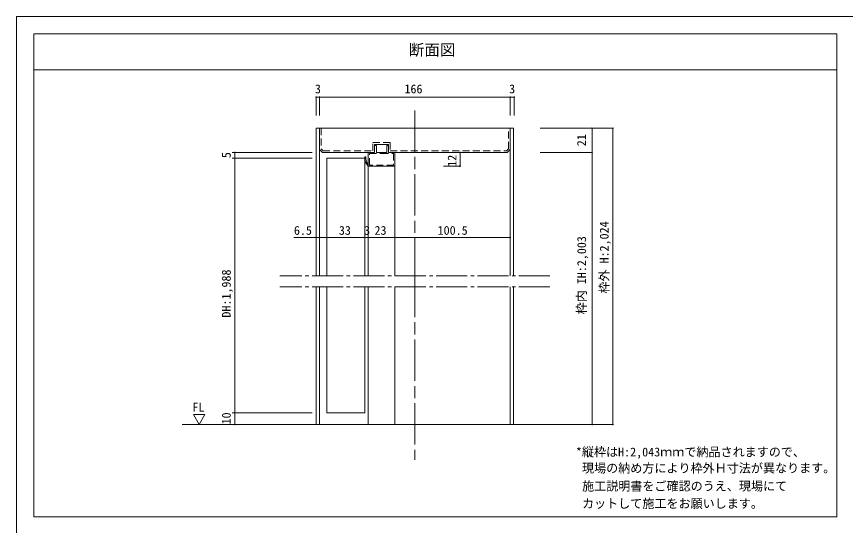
# Model space of a CAD drawing. Units: millimetres on the paper, enlarged 10 times, with parts at other scales. Extents: x -1985 to 2015, y -1370 to 1400.
# Drawn here: x -1985 to 420, y -78 to 1400 of the extents above; entities that cross this region are included whole.
import ezdxf
from ezdxf.enums import TextEntityAlignment as Align

# ---------------------------------------------------------------- set-up
doc = ezdxf.new("R2010")
doc.units = ezdxf.units.MM
doc.header["$LTSCALE"] = 10
doc.header["$PDMODE"] = 32
doc.header["$PDSIZE"] = 2
for name, pattern in [('CHAIN', [18.5, 12, -1.5, 3.5, -1.5]), ('CHAIN2', [12, 9, -1, 1, -1]), ('USER9', [3, 2, -1])]:
    doc.linetypes.add(name, pattern=pattern)
for name, color, linetype, lineweight in [('1-0_下線', 7, 'Continuous', 9), ('1-1_0', 7, 'Continuous', 18), ('2-0_18', 7, 'Continuous', 9)]:
    doc.layers.add(name, color=color, linetype=linetype, lineweight=lineweight)
doc.styles.add('ＭＳ ゴシック', font='')
doc.styles.get('ＭＳ ゴシック').set_extended_font_data('MS Gothic')

msp = doc.modelspace()

# ---------------------------------------------------------------- linework, layer by layer
at = {"layer": '1-0_下線'}
for p, q in [((-1935, 1350), (395, 1350)), ((-1935, -52.5), (-1935, 1350)), ((395, -52.5), (395, 1350)), ((395, -52.5), (395, 1350)), ((395, 1245), (-1935, 1245)), ((395, -52.5), (-1935, -52.5))]:
    msp.add_line(p, q, dxfattribs=at)
msp.add_lwpolyline([(-1935, 1245), (395, 1245), (-1935, 1245)], dxfattribs=at)
at = {"layer": '1-1_0', "lineweight": 9}
for p, q in [((-1935, 1350), (395, 1350)), ((395, -52.5), (395, 1350)), ((-1935, 1245), (395, 1245))]:
    msp.add_line(p, q, dxfattribs=at)
msp.add_lwpolyline([(-1985, -1370), (2015, -1370), (2015, 1400), (-1985, 1400)], close=True, dxfattribs=at)
msp.add_lwpolyline([(395, -52.5), (-1935, -52.5), (-1935, 1350)], dxfattribs=at)
at = {"layer": '2-0_18'}
for p, q in [((-1116.06, 1165.82), (-541.27, 1165.82)), ((-1116.06, 1112.83), (-1116.06, 1165.82)), ((-1106.06, 1112.83), (-1106.06, 1165.82)), ((-552.73, 1112.83), (-552.73, 1165.82)), ((-541.27, 1112.83), (-541.27, 1165.82)), ((-1116.06, 1075.54), (-1106.06, 1075.54)), ((-1116.06, 647.32), (-1116.06, 1075.54)), ((-552.73, 1075.54), (-1106.06, 1075.54)), ((-1106.06, 1075.54), (-1106.06, 647.32)), ((-542.73, 1075.54), (-552.73, 1075.54)), ((-552.73, 647.32), (-552.73, 1075.54)), ((-542.73, 647.32), (-542.73, 1075.54)), ((-466.13, 1075.54), (-254.49, 1075.54)), ((-315.27, 1075.54), (-315.27, 215.77)), ((-254.49, 1075.54), (-254.49, 215.77)), ((-941.06, 1005.54), (-941.06, 1010.54)), ((-941.06, 1005.54), (-941.06, 1010.54)), ((-911.06, 1005.54), (-911.06, 1010.54)), ((-911.06, 1005.54), (-911.06, 1010.54)), ((-1127.06, 1005.54), (-1359.45, 1005.54)), ((-1127.06, 988.87), (-1359.45, 988.87)), ((-1351.31, 215.77), (-1351.31, 1005.54)), ((-1084.39, 988.87), (-1084.39, 647.32)), ((-1084.39, 988.87), (-974.39, 988.87)), ((-974.39, 988.87), (-974.39, 647.32)), ((-698.35, 1005.54), (-698.35, 965.54)), ((-466.13, 1005.54), (-315.27, 1005.54)), ((-964.39, 965.54), (-964.39, 647.32)), ((-887.73, 965.54), (-887.73, 647.32)), ((-746.36, 965.54), (-698.35, 965.54)), ((-1106.06, 801.97), (-1106.06, 758.65)), ((-552.73, 801.97), (-552.73, 758.65)), ((-1180.31, 758.65), (-552.73, 758.65)), ((-1116.06, 215.77), (-1116.06, 615.28)), ((-1106.06, 615.28), (-1106.06, 215.77)), ((-1084.39, 249.11), (-1084.39, 615.28)), ((-964.39, 215.77), (-964.39, 615.28)), ((-887.73, 215.77), (-887.73, 615.28)), ((-887.73, 215.77), (-887.73, 615.28)), ((-552.73, 215.77), (-552.73, 615.28)), ((-542.73, 215.77), (-542.73, 615.28)), ((-1127.06, 249.11), (-1359.45, 249.11)), ((-1127.06, 249.11), (-1359.45, 249.11)), ((-254.49, 215.77), (-1504.09, 215.77))]:
    msp.add_line(p, q, dxfattribs=at)
at = {"layer": '2-0_18', "linetype": 'CHAIN'}
for p, q in [((-829.39, 1127.38), (-829.39, 647.32)), ((-829.39, 647.32), (-829.39, 112.85))]:
    msp.add_line(p, q, dxfattribs=at)
at = {"layer": '2-0_18', "linetype": 'USER9'}
for p, q in [((-1101.06, 1075.54), (-1101.06, 1015.95)), ((-557.73, 1015.95), (-557.73, 1075.54))]:
    msp.add_line(p, q, dxfattribs=at)
at = {"layer": '2-0_18', "linetype": 'CHAIN2'}
for p, q in [((-437.28, 647.32), (-1221.51, 647.32)), ((-437.28, 615.28), (-1221.51, 615.28))]:
    msp.add_line(p, q, dxfattribs=at)
at = {"layer": '2-0_18'}
for points in [[(-1106.06, 1013.87), (-1097.73, 1005.54), (-946.06, 1005.54), (-946.06, 1028.87), (-906.06, 1028.87), (-906.06, 1005.54), (-561.06, 1005.54), (-552.73, 1013.87)], [(-946.06, 1025.54), (-946.06, 1005.54), (-964.39, 1005.54)], [(-946.06, 1005.54), (-946.06, 1025.54), (-941.06, 1025.54), (-941.06, 1005.54)], [(-946.06, 1005.54), (-946.06, 1025.54), (-941.06, 1025.54)], [(-941.06, 1005.54), (-941.06, 1025.54), (-941.06, 1005.54)], [(-906.06, 1005.54), (-906.06, 1025.54), (-911.06, 1025.54), (-911.06, 1005.54)], [(-906.06, 1005.54), (-906.06, 1025.54), (-911.06, 1025.54)], [(-911.06, 1005.54), (-911.06, 1025.54), (-911.06, 1005.54)], [(-906.06, 1025.54), (-906.06, 1005.54), (-887.73, 1005.54)], [(-946.06, 1005.54), (-964.39, 1005.54), (-964.39, 965.54), (-926.06, 965.54)], [(-941.06, 1005.54), (-911.06, 1005.54), (-941.06, 1005.54)], [(-911.06, 1005.54), (-941.06, 1005.54), (-911.06, 1005.54)], [(-906.06, 1005.54), (-887.73, 1005.54), (-887.73, 965.54), (-926.06, 965.54)], [(-1084.39, 249.11), (-974.39, 249.11), (-974.39, 615.28)]]:
    msp.add_lwpolyline(points, dxfattribs=at)
at = {"layer": '2-0_18', "linetype": 'USER9'}
msp.add_lwpolyline([(-1101.06, 1015.95), (-1095.66, 1010.54), (-951.06, 1010.54), (-951.06, 1033.87), (-901.06, 1033.87), (-901.06, 1010.54), (-563.13, 1010.54), (-557.73, 1015.95)], dxfattribs=at)
msp.add_lwpolyline([(-891.06, 1002.21), (-891.06, 968.87), (-961.06, 968.87), (-961.06, 1002.21), (-926.06, 1002.21)], close=True, dxfattribs=at)
at = {"layer": '2-0_18'}
msp.add_lwpolyline([(-1455.15, 215.77), (-1438.66, 244.46), (-1471.85, 244.46)], close=True, dxfattribs=at)
for centre, radius, start, end in [((-973.01, 991.41), 1.67, 98.46428, 193.4356), ((-939.59, 990.31), 35.06, 178.83653, 224.95289), ((-973.01, 991.41), 1.67, 13.4356, 98.46428), ((-936.83, 989.98), 34.61, 176.98835, 217.21194)]:
    msp.add_arc(centre, radius, start, end, dxfattribs=at)
for p in [(-1116.06, 1165.82), (-1106.06, 1165.82), (-552.73, 1165.82), (-541.27, 1165.82), (-315.27, 1075.54), (-254.49, 1075.54), (-1351.31, 1005.54), (-1351.31, 988.87), (-698.35, 1005.54), (-315.27, 1005.54), (-698.35, 965.54), (-1106.06, 758.65), (-1084.39, 758.65), (-974.39, 758.65), (-964.39, 758.65), (-887.73, 758.65), (-552.73, 758.65), (-1351.31, 249.11), (-1351.31, 215.77), (-315.27, 215.77), (-254.49, 215.77)]:
    msp.add_point(p, dxfattribs=at)

# ---------------------------------------------------------------- texts
at = {"layer": '1-1_0', "style": 'ＭＳ ゴシック'}
msp.add_text('断面図', height=32.99, dxfattribs=at).set_placement((-846.74, 1276.98), align=Align.BOTTOM_LEFT)
at = {"layer": '2-0_18', "style": 'ＭＳ ゴシック'}
for s, p in [('3', (-1119.4, 1169.42)), ('166', (-859.59, 1169.42)), ('3', (-555.9, 1169.42)), ('6.5', (-1180.31, 758.65)), ('33', (-1049.76, 758.65)), ('3', (-976.7, 758.65)), ('23', (-946.5, 758.65)), ('100.5', (-763.33, 758.65)), ('FL', (-1474.81, 245.57)), ('*縦枠はH:2,043ｍｍで納品されますので、', (-362.09, 115.17)), ('現場の納め方により枠外Ｈ寸法が異なります。', (-344.31, 68.25)), ('施工説明書をご確認のうえ、現場にて', (-344.07, 15.98)), ('カットして施工をお願いします。', (-344.31, -34.72))]:
    msp.add_text(s, height=25.66, dxfattribs=at).set_placement(p, align=Align.BOTTOM_LEFT)
for s, p in [('21', (-325.43, 1023.48)), ('5', (-1355.88, 989.01)), ('12', (-700.82, 963.87)), ('枠外 H:2,024', (-259.49, 595.66)), ('枠内 IH:2,003', (-324.89, 535.38)), ('DH:1,988', (-1355.88, 525.98)), ('10', (-1355.88, 215.77))]:
    msp.add_text(s, height=25.66, rotation=90, dxfattribs=at).set_placement(p, align=Align.BOTTOM_LEFT)

doc.saveas('drawing.dxf')
